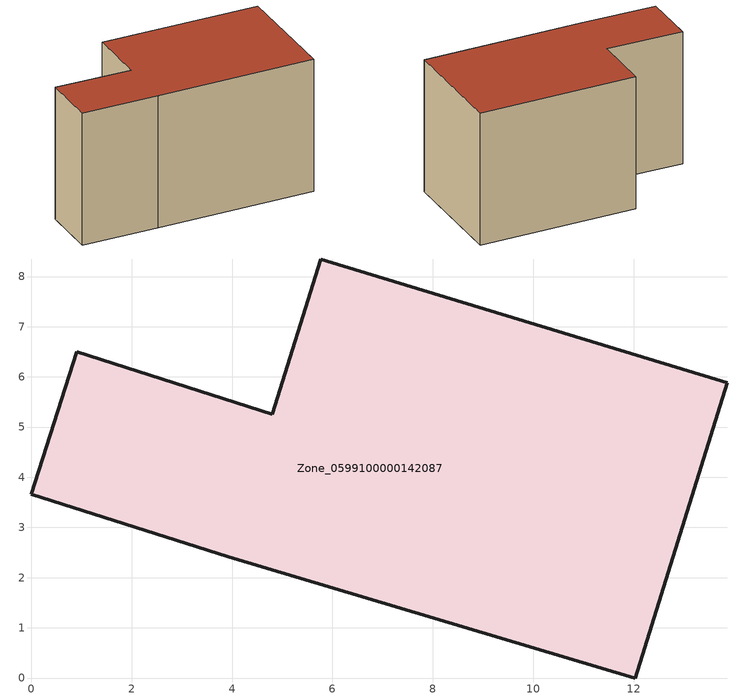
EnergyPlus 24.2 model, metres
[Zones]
Zone_0599100000142087
 floor ground (C_G): 3.92,2.41 0,3.66 0.9,6.5 4.8,5.25 5.77,8.35 13.87,5.88 12.03,0 z0.58
 wall outside (C_F): 4.8,5.25 0.9,6.5 0,3.66 3.92,2.41 12.03,0 13.87,5.88 5.77,8.35 4.8,5.25 z0.58:7.84
 roof outside (C_R): 13.87,5.88 5.77,8.35 4.8,5.25 0.9,6.5 0,3.66 3.92,2.41 12.03,0 z7.84
[BUILDING]
Pand.0599100000142087: North Axis=0; Terrain=City; Loads Convergence Tolerance Value=0.04; Temperature Convergence Tolerance Value=0.4; Solar Distribution=FullExterior; Maximum Number of Warmup Days=25; Minimum Number of Warmup Days=1
[Site:Location]
Rotterdam.The.Hague.AP_ZH_NLD Design_Conditions: Latitude=51.96; Longitude=4.45; Time Zone=1; Elevation=-4.5
[SITE:GROUNDTEMPERATURE:BUILDINGSURFACE]
18, 18, 18, 18, 18, 18, 18, 18, 18, 18, 18, 18
[MATERIAL] Thermal Absorptance=0.9; Solar Absorptance=0.7; Visible Absorptance=0.7
Name | Roughness | Thickness | Conductivity | Density | Specific Heat
G.TI.1965-1974 | MediumSmooth | 0.15 | 0.882353 | 540 | 1210
F.TI.1965-1974 | Rough | 0.3 | 0.697674 | 1920 | 840
R.TI.1965-1974 | MediumRough | 0.2 | 0.232558 | 1500 | 1000
[CONSTRUCTION]
C_G: G.TI.1965-1974
C_F: F.TI.1965-1974
C_R: R.TI.1965-1974
[ZONE]
Zone_0599100000142087: Type=1; Multiplier=1; Ceiling Height=Autocalculate; Volume=Autocalculate; Floor Area=autocalculate; Part of Total Floor Area=Yes
[ZONEINFILTRATION:DESIGNFLOWRATE]
Infil_Zone_0599100000142087: Zone or ZoneList or Space or SpaceList=Zone_0599100000142087; Schedule=AlwaysOn; Design Flow Rate Calculation Method=Flow/Area; Flow Rate per Floor Area=0.003; Constant Term Coefficient=1; Temperature Term Coefficient=0; Velocity Term Coefficient=0; Velocity Squared Term Coefficient=0
[HVACTEMPLATE:ZONE:IDEALLOADSAIRSYSTEM]
Zone_0599100000142087: Maximum Heating Supply Air Temperature=50; Minimum Cooling Supply Air Temperature=13; Maximum Heating Supply Air Humidity Ratio=0.0156; Minimum Cooling Supply Air Humidity Ratio=0.0077; Heating Limit=NoLimit; Cooling Limit=NoLimit; Dehumidification Control Type=ConstantSensibleHeatRatio; Cooling Sensible Heat Ratio=0.7; Dehumidification Setpoint=60; Humidification Control Type=None; Humidification Setpoint=30; Outdoor Air Method=None; Outdoor Air Flow Rate per Person=0.00944; Outdoor Air Flow Rate per Zone Floor Area=0; Outdoor Air Flow Rate per Zone=0; Demand Controlled Ventilation Type=None; Outdoor Air Economizer Type=NoEconomizer; Heat Recovery Type=None; Sensible Heat Recovery Effectiveness=0.7; Latent Heat Recovery Effectiveness=0.65
[ZONECONTROL:THERMOSTAT]
ThermostatControl_Zone_0599100000142087: Zone or ZoneList=Zone_0599100000142087; Control Type Schedule=DualSetpointControlType; Control 1=Thermostat_Zone_0599100000142087; Temperature Difference Between Cutout And Setpoint=0
[THERMOSTATSETPOINT:DUALSETPOINT]
Thermostat_Zone_0599100000142087: Heating Setpoint Temperature Schedule=HeatingSetpoint_Zone_0599100000142087; Cooling Setpoint Temperature Schedule=CoolingSetpoint_Zone_0599100000142087
[SCHEDULE:COMPACT]
HeatingSetpoint_Zone_0599100000142087: Through: 12/31, For: AllDays, Until: 24:00, 21
CoolingSetpoint_Zone_0599100000142087: Through: 12/31, For: AllDays, Until: 24:00, 24
DualSetpointControlType: Through: 12/31, For: AllDays, Until: 24:00, 4
AlwaysOn: Through: 12/31, For: AllDays, Until: 24:00, 1
